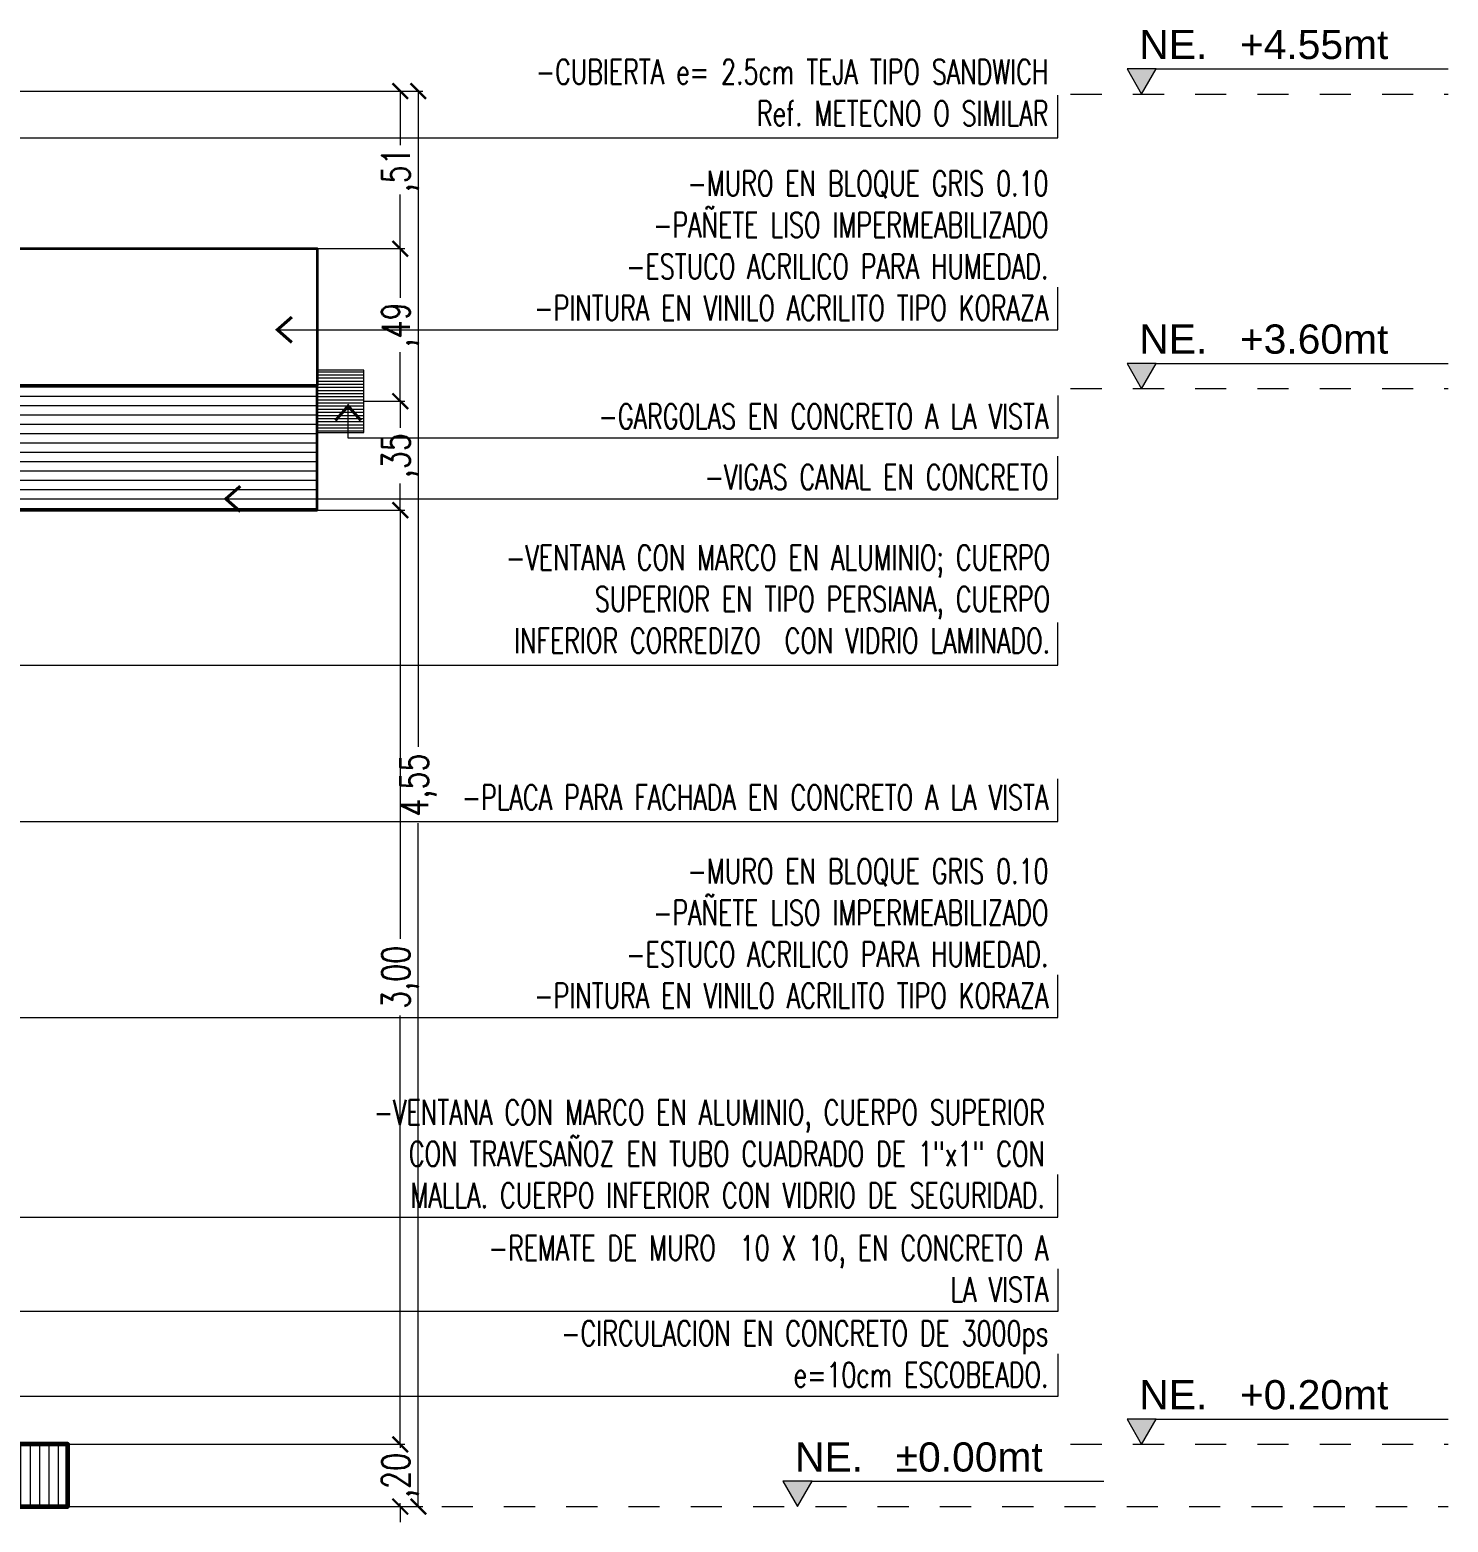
# Model space of a CAD drawing. Header units: millimetres. Extents: x 216 to 2687, y 57 to 1099.
# Drawn here: x 276.86 to 281.414, y 58.385 to 63.178 of the extents above; entities that cross this region are included whole.
import ezdxf

# ---------------------------------------------------------------- set-up
doc = ezdxf.new("R2010")
doc.units = ezdxf.units.MM
doc.header["$LTSCALE"] = 0.5
doc.header["$PDMODE"] = 35
doc.linetypes.add('DASHDOT2', pattern=[12.7, 6.35, -3.175, 0, -3.175])
doc.linetypes.add('HIDDEN', pattern=[0.375, 0.25, -0.125])
for name, color, linetype, lineweight in [('A-COTAS', 7, 'Continuous', 9), ('A-PLAN', 7, 'Continuous', 60), ('A-PLAN-1', 2, 'Continuous', 35), ('A-PLAN-3', 146, 'Continuous', 5), ('A-PLAN-ACHU3', 250, 'Continuous', 0), ('A-PROY', 6, 'HIDDEN', 18), ('A-TEXT-FLEC', 4, 'Continuous', 9), ('A-TEXT-NIVL', 4, 'Continuous', 9), ('A-TEXT-NOTA', 105, 'Continuous', 9)]:
    doc.layers.add(name, color=color, linetype=linetype, lineweight=lineweight)
doc.styles.add('Cotas', font='romans.shx', dxfattribs={"width": 0.75})
doc.styles.add('Detalles', font='romans.shx', dxfattribs={"width": 0.7})
doc.styles.add('swis Lt BT', font='swissl.ttf')
doc.dimstyles.new("1-25'", dxfattribs={"dimtxt": 0.075, "dimasz": 0.05, "dimexe": 0.015, "dimexo": 0, "dimgap": 0.02, "dimtad": 0, "dimzin": 4, "dimtxsty": 'Cotas', "dimblk": 'ARCHTICK', "dimcen": 0.09, "dimclrd": 142, "dimclre": 2, "dimclrt": 2, "dimadec": 0, "dimazin": 0, "dimtfac": 1, "dimtmove": 0, "dimatfit": 3, "dimfxl": 0.1, "dimlwd": 13, "dimlwe": 9, "dimarcsym": 2})

# ---------------------------------------------------------------- blocks, each defined once
blk = doc.blocks.new('*U35')
at = {"layer": 'A-TEXT-FLEC'}
blk.add_lwpolyline([(2.6715, 0), (0, 0), (0, 0.137)], dxfattribs=at)
at = {"layer": 'A-TEXT-FLEC', "const_width": 0.01}
blk.add_lwpolyline([(2.625, -0.0408), (2.6715, 0), (2.625, 0.0408)], dxfattribs=at)
blk = doc.blocks.new('*U404')
at = {"layer": 'A-TEXT-FLEC'}
blk.add_lwpolyline([(4.291, 0), (0, 0), (0, 0.137)], dxfattribs=at)
at = {"layer": 'A-TEXT-FLEC', "const_width": 0.01}
blk.add_lwpolyline([(4.2446, -0.0408), (4.291, 0), (4.2446, 0.0408)], dxfattribs=at)
blk = doc.blocks.new('*U180')
at = {"layer": 'A-TEXT-FLEC'}
blk.add_lwpolyline([(2.5059, 0), (0, 0), (0, 0.137)], dxfattribs=at)
at = {"layer": 'A-TEXT-FLEC', "const_width": 0.01}
blk.add_lwpolyline([(2.4595, -0.0408), (2.5059, 0), (2.4595, 0.0408)], dxfattribs=at)
blk = doc.blocks.new('*U39')
at = {"layer": 'A-TEXT-FLEC'}
for points in [[(0, 0.137), (0, 0)], [(0, 0), (0, 0), (4.1289, 0)], [(4.1289, 0), (4.1289, -0.1532)]]:
    blk.add_lwpolyline(points, dxfattribs=at)
at = {"layer": 'A-TEXT-FLEC', "const_width": 0.01}
blk.add_lwpolyline([(4.1697, -0.1068), (4.1289, -0.1532), (4.0881, -0.1068)], dxfattribs=at)
blk = doc.blocks.new('*U171')
at = {"layer": 'A-TEXT-FLEC'}
for points in [[(0, 0.137), (0, 0)], [(2.2787, 0), (2.2787, 0.1033)], [(0, 0), (0, 0), (2.2787, 0)]]:
    blk.add_lwpolyline(points, dxfattribs=at)
at = {"layer": 'A-TEXT-FLEC', "const_width": 0.01}
blk.add_lwpolyline([(2.3196, 0.0569), (2.2787, 0.1033), (2.2379, 0.0569)], dxfattribs=at)
blk = doc.blocks.new('*U406')
at = {"layer": 'A-TEXT-FLEC'}
blk.add_lwpolyline([(5.8649, 0), (0, 0), (0, 0.137)], dxfattribs=at)
at = {"layer": 'A-TEXT-FLEC', "const_width": 0.01}
blk.add_lwpolyline([(5.8185, -0.0408), (5.8649, 0), (5.8185, 0.0408)], dxfattribs=at)
blk = doc.blocks.new('*U402')
at = {"layer": 'A-TEXT-FLEC'}
blk.add_lwpolyline([(4.3095, 0), (0, 0), (0, 0.137)], dxfattribs=at)
at = {"layer": 'A-TEXT-FLEC', "const_width": 0.01}
blk.add_lwpolyline([(4.2631, -0.0408), (4.3095, 0), (4.2631, 0.0408)], dxfattribs=at)
blk = doc.blocks.new('COTA N.E. CORTE Y FACHADA')
at = {"layer": 'A-TEXT-NIVL'}
blk.add_hatch(color=7, dxfattribs=at).paths.add_polyline_path([(0, 0), (0.0015, -0.0026), (0.003, 0)])
at = {"layer": 'A-TEXT-NIVL', "color": 1}
blk.add_line((0.003, 0), (0.033, 0), dxfattribs=at)
blk.add_lwpolyline([(0.0015, -0.0026), (0.003, 0), (0, 0)], close=True, dxfattribs=at)
at = {"layer": 'A-TEXT-NIVL', "style": 'swis Lt BT'}
blk.add_text('NE.', height=0.003, dxfattribs=at).set_placement((0.00126, 0.001))
blk.add_attdef('+O.OOMT.', (0.0116, 0.001), '', height=0.003, dxfattribs=at)
blk = doc.blocks.new('*U405')
at = {"layer": 'A-TEXT-FLEC'}
blk.add_lwpolyline([(3.766, 0), (0, 0), (0, 0.137)], dxfattribs=at)
at = {"layer": 'A-TEXT-FLEC', "const_width": 0.01}
blk.add_lwpolyline([(3.7196, -0.0408), (3.766, 0), (3.7196, 0.0408)], dxfattribs=at)
blk = doc.blocks.new('*U401')
at = {"layer": 'A-TEXT-FLEC'}
blk.add_lwpolyline([(3.6284, 0), (0, 0), (0, 0.137)], dxfattribs=at)
at = {"layer": 'A-TEXT-FLEC', "const_width": 0.01}
blk.add_lwpolyline([(3.582, -0.0408), (3.6284, 0), (3.582, 0.0408)], dxfattribs=at)
blk = doc.blocks.new('*U407')
at = {"layer": 'A-TEXT-FLEC'}
for points in [[(0, 0.137), (0, 0)], [(0, 0), (0, 0), (4.3285, 0)], [(4.3285, 0), (4.3285, -0.1136)]]:
    blk.add_lwpolyline(points, dxfattribs=at)
at = {"layer": 'A-TEXT-FLEC', "const_width": 0.01}
blk.add_lwpolyline([(4.3694, -0.0671), (4.3285, -0.1136), (4.2877, -0.0671)], dxfattribs=at)
blk = doc.blocks.new('_ArchTick')
at = {"color": 0, "linetype": 'ByBlock', "const_width": 0.15}
blk.add_lwpolyline([(-0.5, -0.5), (0.5, 0.5)], dxfattribs=at)
blk = doc.blocks.new('*D448')
at = {"layer": 'A-COTAS', "color": 2, "linetype": 'DASHDOT2', "lineweight": 9, "transparency": 16777216}
for p, q in [((276.682, 62.9816), (278.064, 62.9816)), ((277.782, 62.4754), (278.064, 62.4754))]:
    blk.add_line(p, q, dxfattribs=at)
at = {"layer": 'A-COTAS', "color": 142, "linetype": 'Continuous', "lineweight": 13, "transparency": 16777216}
for p, q in [((278.049, 62.9816), (278.049, 62.808)), ((278.049, 62.4754), (278.049, 62.6491))]:
    blk.add_line(p, q, dxfattribs=at)
at = {"layer": 'DEFPOINTS', "color": 0, "transparency": 16777216}
for p in [(276.682, 62.9816), (277.782, 62.4754), (278.049, 62.4754)]:
    blk.add_point(p, dxfattribs=at)
at = {"layer": 'A-COTAS', "color": 142, "lineweight": 13, "transparency": 16777216, "xscale": 0.05, "yscale": 0.05, "zscale": 0.05}
for p, rotation in [((278.049, 62.9816), 90), ((278.049, 62.4754), 270)]:
    blk.add_blockref('_ArchTick', p, dxfattribs=dict(at, rotation=rotation))
at = {"layer": 'A-COTAS', "color": 2, "transparency": 16777216, "insert": (278.049, 62.7285), "char_height": 0.09, "attachment_point": 5, "rotation": 90, "style": 'Cotas'}
blk.add_mtext(',51', dxfattribs=at)
blk = doc.blocks.new('*D449')
at = {"layer": 'A-COTAS', "color": 2, "linetype": 'DASHDOT2', "lineweight": 9, "transparency": 16777216}
for p, q in [((277.782, 62.4754), (278.064, 62.4754)), ((277.932, 61.9854), (278.064, 61.9854))]:
    blk.add_line(p, q, dxfattribs=at)
at = {"layer": 'A-COTAS', "color": 142, "linetype": 'Continuous', "lineweight": 13, "transparency": 16777216}
for p, q in [((278.049, 62.4754), (278.049, 62.3179)), ((278.049, 61.9854), (278.049, 62.1429))]:
    blk.add_line(p, q, dxfattribs=at)
at = {"layer": 'DEFPOINTS', "color": 0, "transparency": 16777216}
for p in [(277.782, 62.4754), (277.932, 61.9854), (278.049, 61.9854)]:
    blk.add_point(p, dxfattribs=at)
at = {"layer": 'A-COTAS', "color": 142, "lineweight": 13, "transparency": 16777216, "xscale": 0.05, "yscale": 0.05, "zscale": 0.05}
for p, rotation in [((278.049, 62.4754), 90), ((278.049, 61.9854), 270)]:
    blk.add_blockref('_ArchTick', p, dxfattribs=dict(at, rotation=rotation))
at = {"layer": 'A-COTAS', "color": 2, "transparency": 16777216, "insert": (278.049, 62.2304), "char_height": 0.09, "attachment_point": 5, "rotation": 90, "style": 'Cotas'}
blk.add_mtext(',49', dxfattribs=at)
blk = doc.blocks.new('*D450')
at = {"layer": 'A-COTAS', "color": 2, "linetype": 'DASHDOT2', "lineweight": 9, "transparency": 16777216}
for p, q in [((277.932, 61.9854), (278.064, 61.9854)), ((277.782, 61.6354), (278.064, 61.6354))]:
    blk.add_line(p, q, dxfattribs=at)
at = {"layer": 'A-COTAS', "color": 142, "linetype": 'Continuous', "lineweight": 13, "transparency": 16777216}
for p, q in [((278.049, 61.9854), (278.049, 61.8995)), ((278.049, 61.6354), (278.049, 61.7213))]:
    blk.add_line(p, q, dxfattribs=at)
at = {"layer": 'DEFPOINTS', "color": 0, "transparency": 16777216}
for p in [(277.932, 61.9854), (277.782, 61.6354), (278.049, 61.6354)]:
    blk.add_point(p, dxfattribs=at)
at = {"layer": 'A-COTAS', "color": 142, "lineweight": 13, "transparency": 16777216, "xscale": 0.05, "yscale": 0.05, "zscale": 0.05}
for p, rotation in [((278.049, 61.9854), 90), ((278.049, 61.6354), 270)]:
    blk.add_blockref('_ArchTick', p, dxfattribs=dict(at, rotation=rotation))
at = {"layer": 'A-COTAS', "color": 2, "transparency": 16777216, "insert": (278.049, 61.8104), "char_height": 0.09, "attachment_point": 5, "rotation": 90, "style": 'Cotas'}
blk.add_mtext(',35', dxfattribs=at)
blk = doc.blocks.new('*D451')
at = {"layer": 'A-COTAS', "color": 2, "linetype": 'DASHDOT2', "lineweight": 9, "transparency": 16777216}
for p, q in [((277.782, 61.6354), (278.064, 61.6354)), ((276.982, 58.6354), (278.064, 58.6354))]:
    blk.add_line(p, q, dxfattribs=at)
at = {"layer": 'A-COTAS', "color": 142, "linetype": 'Continuous', "lineweight": 13, "transparency": 16777216}
for p, q in [((278.049, 61.6354), (278.049, 60.2583)), ((278.049, 58.6354), (278.049, 60.0126))]:
    blk.add_line(p, q, dxfattribs=at)
at = {"layer": 'DEFPOINTS', "color": 0, "transparency": 16777216}
for p in [(277.782, 61.6354), (276.982, 58.6354), (278.049, 58.6354)]:
    blk.add_point(p, dxfattribs=at)
at = {"layer": 'A-COTAS', "color": 142, "lineweight": 13, "transparency": 16777216, "xscale": 0.05, "yscale": 0.05, "zscale": 0.05}
for p, rotation in [((278.049, 61.6354), 90), ((278.049, 58.6354), 270)]:
    blk.add_blockref('_ArchTick', p, dxfattribs=dict(at, rotation=rotation))
at = {"layer": 'A-COTAS', "color": 2, "transparency": 16777216, "insert": (278.049, 60.1354), "char_height": 0.09, "attachment_point": 5, "rotation": 90, "style": 'Cotas'}
blk.add_mtext('3,00', dxfattribs=at)
blk = doc.blocks.new('*D452')
at = {"layer": 'A-COTAS', "color": 142, "linetype": 'Continuous', "lineweight": 13, "transparency": 16777216}
for p, q in [((278.049, 58.6354), (278.049, 58.6854)), ((278.049, 58.6354), (278.049, 58.6245)), ((278.049, 58.4354), (278.049, 58.4463)), ((278.049, 58.4354), (278.049, 58.3854))]:
    blk.add_line(p, q, dxfattribs=at)
at = {"layer": 'A-COTAS', "color": 2, "linetype": 'DASHDOT2', "lineweight": 9, "transparency": 16777216}
for p, q in [((276.982, 58.6354), (278.064, 58.6354)), ((276.982, 58.4354), (278.064, 58.4354))]:
    blk.add_line(p, q, dxfattribs=at)
at = {"layer": 'DEFPOINTS', "color": 0, "transparency": 16777216}
for p in [(276.982, 58.6354), (276.982, 58.4354), (278.049, 58.4354)]:
    blk.add_point(p, dxfattribs=at)
at = {"layer": 'A-COTAS', "color": 142, "lineweight": 13, "transparency": 16777216, "xscale": 0.05, "yscale": 0.05, "zscale": 0.05}
for p, rotation in [((278.049, 58.6354), 270), ((278.049, 58.4354), 90)]:
    blk.add_blockref('_ArchTick', p, dxfattribs=dict(at, rotation=rotation))
at = {"layer": 'A-COTAS', "color": 2, "transparency": 16777216, "insert": (278.049, 58.5354), "char_height": 0.09, "attachment_point": 5, "rotation": 90, "style": 'Cotas'}
blk.add_mtext(',20', dxfattribs=at)
blk = doc.blocks.new('*D453')
at = {"layer": 'A-COTAS', "color": 2, "linetype": 'DASHDOT2', "lineweight": 9, "transparency": 16777216}
for p, q in [((278.049, 62.9816), (278.122, 62.9816)), ((278.049, 58.4354), (278.122, 58.4354))]:
    blk.add_line(p, q, dxfattribs=at)
at = {"layer": 'A-COTAS', "color": 142, "linetype": 'Continuous', "lineweight": 13, "transparency": 16777216}
for p, q in [((278.107, 62.9816), (278.107, 60.8756)), ((278.107, 58.4354), (278.107, 60.6299))]:
    blk.add_line(p, q, dxfattribs=at)
at = {"layer": 'DEFPOINTS', "color": 0, "transparency": 16777216}
for p in [(278.049, 62.9816), (278.107, 62.9816), (278.049, 58.4354)]:
    blk.add_point(p, dxfattribs=at)
at = {"layer": 'A-COTAS', "color": 142, "lineweight": 13, "transparency": 16777216, "xscale": 0.05, "yscale": 0.05, "zscale": 0.05}
for p, rotation in [((278.107, 62.9816), 90), ((278.107, 58.4354), 270)]:
    blk.add_blockref('_ArchTick', p, dxfattribs=dict(at, rotation=rotation))
at = {"layer": 'A-COTAS', "color": 2, "transparency": 16777216, "insert": (278.107, 60.7528), "char_height": 0.09, "attachment_point": 5, "rotation": 90, "style": 'Cotas'}
blk.add_mtext('4,55', dxfattribs=at)
blk = doc.blocks.new('*U740')
at = {"layer": 'A-TEXT-FLEC'}
blk.add_lwpolyline([(4.5098, 0), (0, 0), (0, 0.137)], dxfattribs=at)
at = {"layer": 'A-TEXT-FLEC', "const_width": 0.01}
blk.add_lwpolyline([(4.4634, -0.0408), (4.5098, 0), (4.4634, 0.0408)], dxfattribs=at)

msp = doc.modelspace()

# ---------------------------------------------------------------- hatches: boundary and pattern name
at = {"layer": 'A-PLAN-ACHU3'}
h = msp.add_hatch(dxfattribs=at)
h.set_pattern_fill('_USER', color=251, scale=0.01, pattern_type=0)
h.set_pattern_definition([(0, (-2331.639481, -1138.509893), (0, 0.01), [])])
h.paths.add_polyline_path([(277.782, 61.8854), (277.932, 61.8854), (277.932, 62.0854), (277.782, 62.0854)])
h = msp.add_hatch(dxfattribs=at)
h.set_pattern_fill('_USER', color=256, scale=0.03, pattern_type=0)
h.set_pattern_definition([(0, (-2414.348867, -998.31859), (0, 0.03), [])])
h.paths.add_polyline_path([(257.582, 61.6354), (277.782, 61.6354), (277.782, 62.0354), (257.582, 62.0354)])
h = msp.add_hatch(dxfattribs=at)
h.set_pattern_fill('_USER', color=256, scale=0.03, angle=90, pattern_type=0)
h.set_pattern_definition([(90, (-2414.348867, -998.31859), (-0.03, 2e-18), [])])
h.paths.add_polyline_path([(261.132, 58.6354), (261.132, 58.4354), (276.982, 58.4354), (276.982, 58.6354)])

# ---------------------------------------------------------------- linework, layer by layer
at = {"layer": 'A-PLAN'}
msp.add_lwpolyline([(261.132, 58.6354), (261.132, 58.4354), (276.982, 58.4354), (276.982, 58.6354)], close=True, dxfattribs=at)
at = {"layer": 'A-PLAN-1'}
for points in [[(257.582, 62.4754), (277.782, 62.4754), (277.782, 62.0354), (257.582, 62.0354)], [(257.582, 61.6354), (277.782, 61.6354), (277.782, 62.0354), (257.582, 62.0354)]]:
    msp.add_lwpolyline(points, close=True, dxfattribs=at)
at = {"layer": 'A-PLAN-3'}
msp.add_lwpolyline([(277.782, 61.8854), (277.932, 61.8854), (277.932, 62.0854), (277.782, 62.0854)], close=True, dxfattribs=at)
at = {"layer": 'A-PROY', "ltscale": 0.5}
for points in [[(280.2017, 62.972), (281.414, 62.972)], [(280.2017, 62.0258), (281.414, 62.0258)], [(280.2017, 58.6354), (281.414, 58.6354)], [(276.982, 58.4354), (281.414, 58.4354)]]:
    msp.add_lwpolyline(points, dxfattribs=at)

# ---------------------------------------------------------------- block references
at = {"layer": 'A-TEXT-FLEC', "xscale": -1}
for name, p in [('*U401', (280.1604, 62.8316)), ('*U180', (280.1604, 62.2149)), ('*U171', (280.1604, 61.8667)), ('*U35', (280.1604, 61.6718)), ('*U402', (280.1604, 61.1373)), ('*U404', (280.1604, 60.6354)), ('*U406', (280.1604, 60.006)), ('*U405', (280.1604, 60.006)), ('*U740', (280.1604, 59.3649)), ('*U407', (280.1604, 59.0625)), ('*U39', (280.1604, 58.7887))]:
    msp.add_blockref(name, p, dxfattribs=at)
at = {"layer": 'A-TEXT-NIVL'}
ref = msp.add_blockref('COTA N.E. CORTE Y FACHADA', (280.3828, 63.0532), dxfattribs=dict(at, xscale=31.25000000000389, yscale=31.25000000000389, zscale=31.25000000000389))
ref.add_attrib('+O.OOMT.', '+4.55mt', (280.7452, 63.0844), dxfattribs={"layer": '0', "color": 0, "height": 0.09375, "style": 'swis Lt BT'})
ref = msp.add_blockref('COTA N.E. CORTE Y FACHADA', (280.3828, 62.1069), dxfattribs=dict(at, xscale=31.25000000000389, yscale=31.25000000000389, zscale=31.25000000000389))
ref.add_attrib('+O.OOMT.', '+3.60mt', (280.7452, 62.1382), dxfattribs={"layer": '0', "color": 0, "height": 0.09375, "style": 'swis Lt BT'})
ref = msp.add_blockref('COTA N.E. CORTE Y FACHADA', (280.3828, 58.7166), dxfattribs=dict(at, xscale=31.25000000000389, yscale=31.25000000000389, zscale=31.25000000000389))
ref.add_attrib('+O.OOMT.', '+0.20mt', (280.7452, 58.7479), dxfattribs={"layer": '0', "color": 0, "height": 0.09375, "style": 'swis Lt BT'})
ref = msp.add_blockref('COTA N.E. CORTE Y FACHADA', (279.2775, 58.5166), dxfattribs=dict(at, xscale=31.25000000000389, yscale=31.25000000000389, zscale=31.25000000000389))
ref.add_attrib('+O.OOMT.', '±0.00mt', (279.64, 58.5479), dxfattribs={"layer": '0', "color": 0, "height": 0.09375, "style": 'swis Lt BT'})

# ---------------------------------------------------------------- texts
at = {"layer": 'A-TEXT-NOTA', "char_height": 0.08, "attachment_point": 9, "style": 'Detalles'}
for s, insert, width in [('-CUBIERTA e= 2.5cm TEJA TIPO SANDWICH Ref. METECNO O SIMILAR', (280.1304, 62.8701), 1.98113), ('-MURO EN BLOQUE GRIS 0.10\\P-PAÑETE LISO IMPERMEABILIZADO\\P-ESTUCO ACRILICO PARA HUMEDAD.\\P-PINTURA EN VINILO ACRILITO TIPO KORAZA', (280.1304, 62.2449), 2.420516), ('-GARGOLAS EN CONCRETO A LA VISTA', (280.1304, 61.8967), 1.98113), ('-VIGAS CANAL EN CONCRETO ', (280.1304, 61.7018), 1.98113), ('-VENTANA CON MARCO EN ALUMINIO; CUERPO SUPERIOR EN TIPO PERSIANA, CUERPO INFERIOR CORREDIZO  CON VIDRIO LAMINADO.', (280.1357, 61.1766), 1.98113), ('-PLACA PARA FACHADA EN CONCRETO A LA VISTA ', (280.1304, 60.6733), 1.98113), ('-MURO EN BLOQUE GRIS 0.10\\P-PAÑETE LISO IMPERMEABILIZADO\\P-ESTUCO ACRILICO PARA HUMEDAD.\\P-PINTURA EN VINILO ACRILITO TIPO KORAZA', (280.1304, 60.036), 2.420516), ('-VENTANA CON MARCO EN ALUMINIO, CUERPO SUPERIOR  CON TRAVESAÑOZ EN TUBO CUADRADO DE 1"x1" CON MALLA. CUERPO INFERIOR CON VIDRIO DE SEGURIDAD.', (280.1192, 59.3949), 2.376776), ('-REMATE DE MURO  10 X 10, EN CONCRETO A LA VISTA ', (280.1304, 59.0925), 1.98113), ('-CIRCULACION EN CONCRETO DE 3000ps e=10cm ESCOBEADO.', (280.1304, 58.8187), 1.812526)]:
    msp.add_mtext(s, dxfattribs=dict(at, insert=insert, width=width))

# ---------------------------------------------------------------- dimensions: what is measured, and where the dimension line sits
at = {"layer": 'A-COTAS'}
for base, p1, p2, picture, middle in [((278.049, 62.4754), (276.682, 62.9816), (277.782, 62.4754), '*D448', (278.049, 62.7285)), ((278.049, 61.9854), (277.782, 62.4754), (277.932, 61.9854), '*D449', (278.049, 62.2304)), ((278.049, 61.6354), (277.932, 61.9854), (277.782, 61.6354), '*D450', (278.049, 61.8104)), ((278.049, 58.6354), (277.782, 61.6354), (276.982, 58.6354), '*D451', (278.049, 60.1354)), ((278.049, 58.4354), (276.982, 58.6354), (276.982, 58.4354), '*D452', (278.049, 58.5354))]:
    dim = msp.add_linear_dim(base=base, p1=p1, p2=p2, angle=90, dimstyle="1-25'", override={"dimtxt": 0.09}, dxfattribs=at)
    dim.commit()
    dim.dimension.update_dxf_attribs({"geometry": picture, "text_midpoint": middle})
dim = msp.add_linear_dim(base=(278.107, 62.9816), p1=(278.049, 58.4354), p2=(278.049, 62.9816), angle=90, dimstyle="1-25'", override={"dimtxt": 0.09}, dxfattribs=at)
dim.commit()
dim.dimension.update_dxf_attribs({"geometry": '*D453', "text_midpoint": (278.107, 60.7528), "dimtype": 160})

doc.saveas('drawing.dxf')
